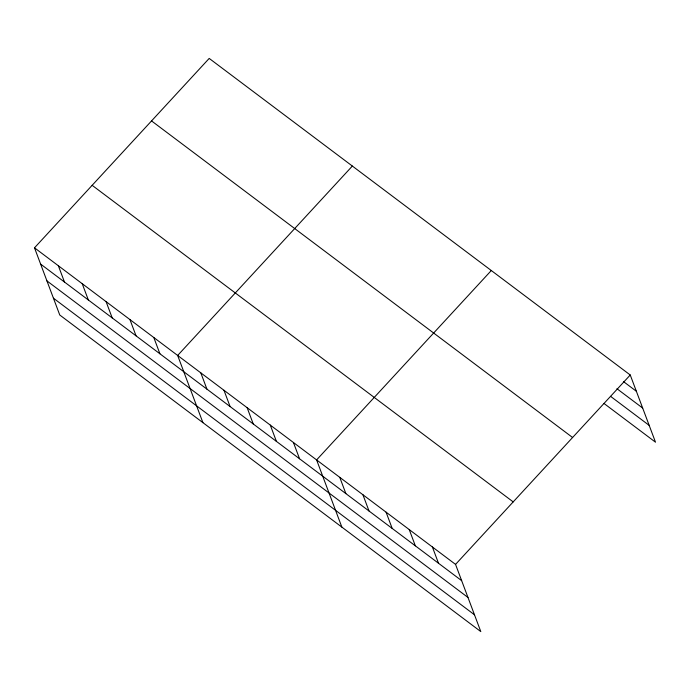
<?xml version="1.0" encoding="UTF-8"?>
<svg xmlns="http://www.w3.org/2000/svg" width="690" height="690" viewBox="0 0 690 690"><rect width="100%" height="100%" fill="white"/><g stroke="black" fill="none" stroke-linecap="round" stroke-linejoin="round"><path stroke-width="1.03" d="M34.5 247.814L455.547 564.394L480.801 631.583L59.754 315.002L34.5 247.814L209.199 58.417L630.246 374.998L655.5 442.186L604.035 403.495M352.357 166.057L177.658 355.454L202.912 422.642M491.297 270.523L316.606 459.92L341.861 527.108M455.547 564.394L630.246 374.998M623.493 381.596L636.361 391.264M616.946 388.72L642.675 408.066M610.59 396.362L649.187 425.385M151.55 120.922L572.596 437.503M92.15 185.317L513.196 501.897M40.615 264.089L461.662 580.661M46.929 280.89L467.975 597.462M53.441 298.201L474.487 614.781M432.389 546.98L438.504 563.256M409.23 529.575L415.346 545.842M386.072 512.161L392.187 528.428M362.914 494.747L369.029 511.014M339.756 477.333L345.871 493.609M293.448 442.514L299.564 458.781M270.29 425.1L276.405 441.367M247.132 407.687L253.247 423.953M223.974 390.273L230.089 406.548M200.816 372.867L206.931 389.134M153.801 337.514L159.916 353.78M129.936 319.574L136.051 335.84M106.079 301.634L112.194 317.9M82.222 283.694L88.337 299.96M58.357 265.754L64.472 282.02"/></g></svg>
